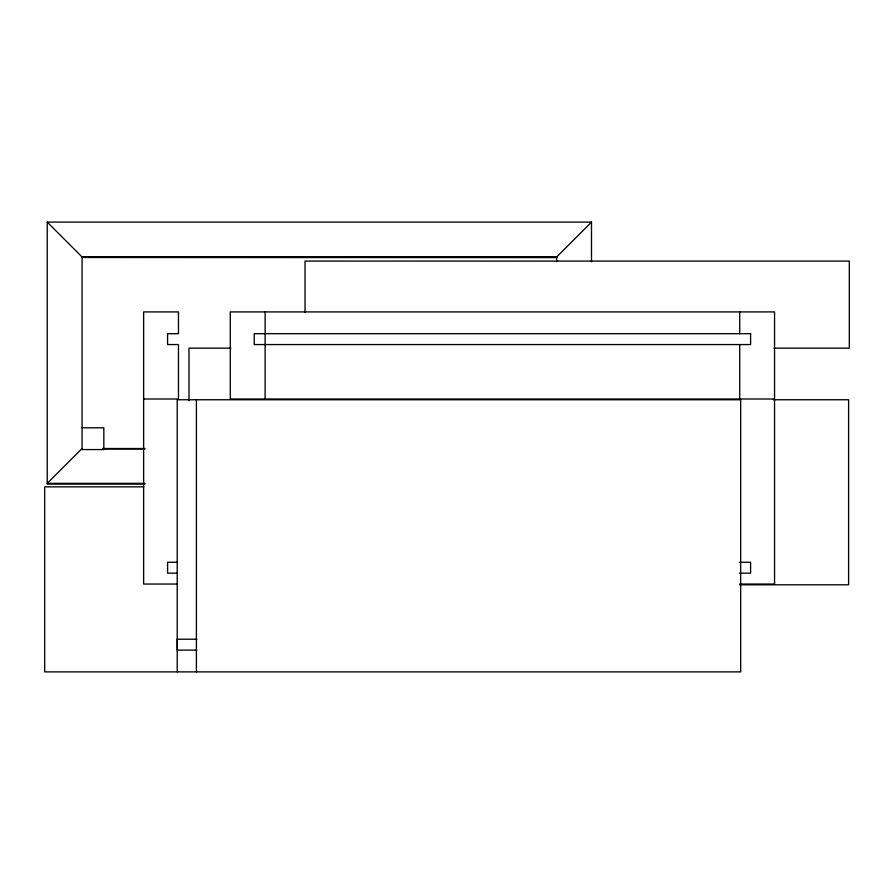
<?xml version="1.0" encoding="UTF-8"?>
<svg xmlns="http://www.w3.org/2000/svg" width="894" height="894" viewBox="0 0 894 894"><rect width="100%" height="100%" fill="white"/><g stroke="black" fill="none" stroke-linecap="round" stroke-linejoin="round"><path stroke-width="1.34" d="M82.069 448.52L47.237 483.352L144.917 483.352M144.917 484.101L47.237 484.101L47.237 222.114L82.069 256.947L556.66 256.947L591.493 222.114L591.493 261.774M47.237 222.114L591.493 222.114M230.864 348.157L188.992 348.157L188.992 400.691M773.936 348.157L849.3 348.157L849.3 261.082L305.044 261.082L305.044 312.218M143.643 399.003L178.476 399.003L178.476 344.57L167.591 344.57L167.591 333.685L178.476 333.685L178.476 311.917L143.643 311.917L143.643 584.05L177.079 584.05M774.55 399.003L230.283 399.003L230.283 311.917L774.55 311.917L774.55 584.05L739.662 584.05M773.243 399.752L848.607 399.752L848.607 584.799L739.751 584.799M82.069 427.801L103.838 427.801L103.838 449.57L82.069 449.57L82.069 256.947M103 448.52L144.884 448.52M103 448.989L144.884 448.989M143.789 486.839L44.7 486.839L44.7 671.886L740.668 671.886L740.668 399.752L177.202 399.752L177.202 671.886M177.113 562.281L167.591 562.281L167.591 573.166L177.113 573.166M739.45 562.281L750.602 562.281L750.602 573.166L739.45 573.166M196.825 639.221L177.28 639.221L177.28 650.117L196.825 650.117M739.718 311.917L739.718 333.685M739.718 344.57L739.718 399.003M556.66 256.947L556.66 261.584M265.116 311.917L265.116 399.003M196.401 399.752L196.401 671.886M556.66 257.416L82.069 257.416L556.66 257.506M750.602 333.685L254.231 333.685L254.231 344.57L750.602 344.57L750.602 333.685"/></g></svg>
